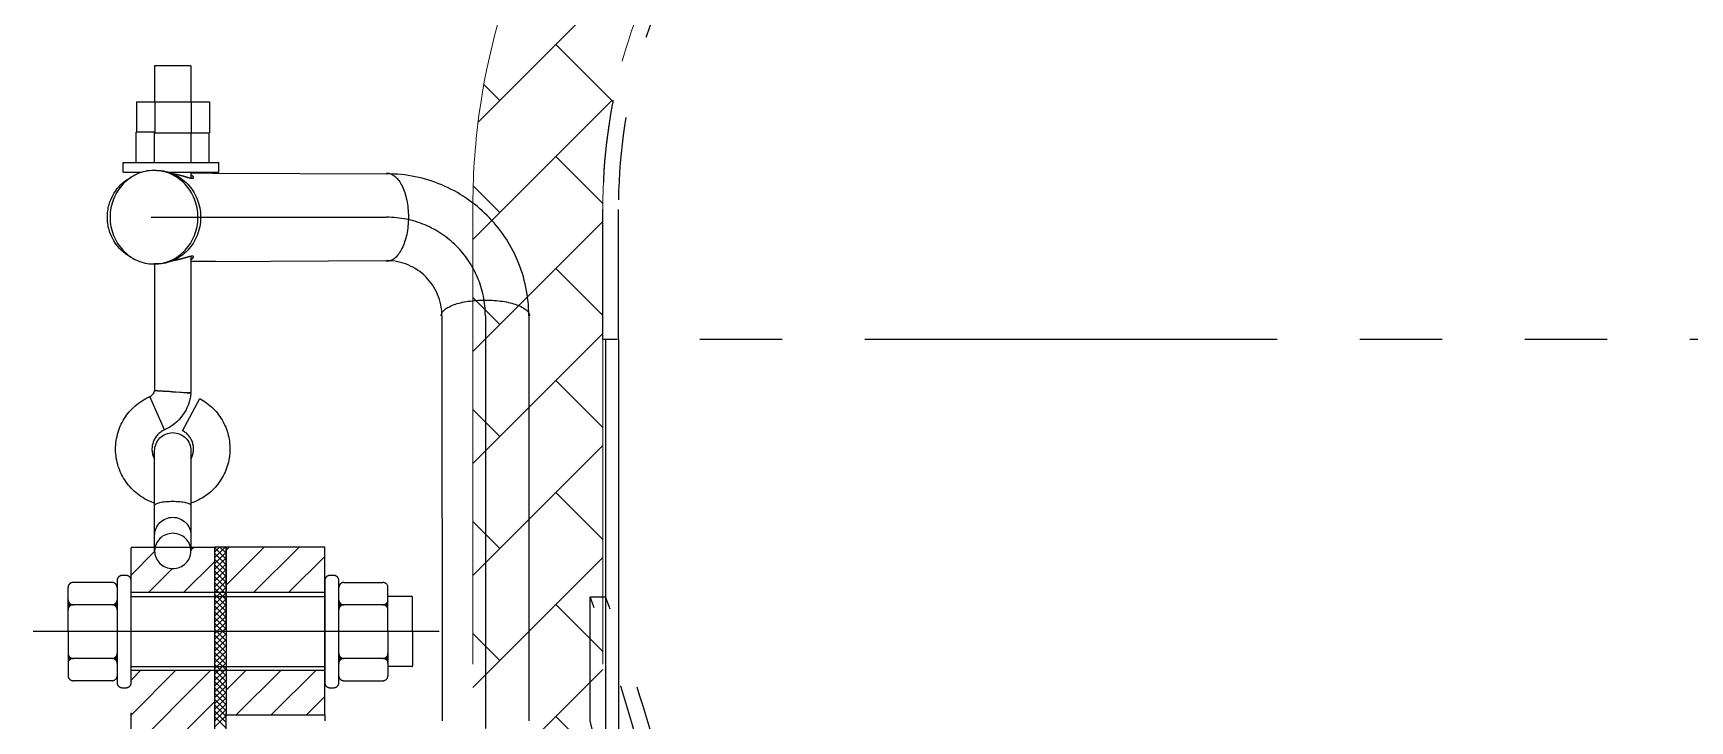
# Model space of a CAD drawing. Header units: millimetres. Extents: x -46397 to 283259, y -8690 to 23983.
# Drawn here: x -21657 to -21019, y 4928 to 5192 of the extents above; entities that cross this region are included whole.
import ezdxf
from ezdxf.enums import TextEntityAlignment as Align

# ---------------------------------------------------------------- set-up
doc = ezdxf.new("R2010")
doc.units = ezdxf.units.MM
doc.linetypes.add('CENTER', pattern=[2, 1.25, -0.25, 0.25, -0.25])
doc.linetypes.add('PHANTOM', pattern=[63.50000000000001, 31.75, -6.35, 6.35, -6.35, 6.35, -6.35])
doc.layers.add('DUONGTAM', color=1, linetype='CENTER', lineweight=0)
doc.styles.add('Tahoma', font='tahoma.ttf')
doc.styles.add('Text_nameplate', font='arial.ttf', dxfattribs={"width": 0.9, "height": 2.5})

# ---------------------------------------------------------------- blocks, each defined once
blk = doc.blocks.new('BO-1')
at = {"linetype": 'PHANTOM', "ltscale": 5}
h = blk.add_hatch(dxfattribs=at)
h.set_pattern_fill('ANSI31', color=251, scale=1.466666666325181, angle=29.99999999999772, style=0)
h.set_pattern_definition([(14.99999999998637, (5685.606766792893, 8101.513466122429), (0.0474501582577058, -0.1770864014451092), [])])
edge = h.paths.add_edge_path()
edge.add_line((-810.0778612260272, 3131.501721732663), (-810.0778612260272, 3131.523863677871))
edge.add_ellipse((-809.8712433167016, 3133.446386453781), major_axis=(-1.367257251653406, 1.367257251652705), ratio=1, start_angle=54.91812600357491, end_angle=128.8658247508782, ccw=False)
edge.add_line((-811.775939207449, 3133.113342390433), (-811.804837065274, 3133.113342390433))
edge.add_line((-811.8048370652739, 3133.113342390433), (-811.8048370652731, 3129.852200631879))
edge.add_line((-811.8048370652732, 3129.852200631879), (-811.786029598234, 3129.848231074462))
edge.add_ellipse((-809.8712433166957, 3129.579198956753), major_axis=(-1.367257251647155, 1.367257251646454), ratio=1, start_angle=321.1341643205927, end_angle=397.00215709266683, ccw=False)
h = blk.add_hatch(dxfattribs=at)
h.set_pattern_fill('ANSI31', color=251, scale=1.466666666325181, angle=29.99999999999772, style=0)
h.set_pattern_definition([(344.999999999975, (5685.606766787636, -7499.521650560187), (0.0474501582578246, 0.1770864014450775), [])])
edge = h.paths.add_edge_path()
edge.add_line((-794.6318129045248, 3131.501721732589), (-794.6318129045248, 3131.523863677875))
edge.add_ellipse((-794.838430813817, 3133.446386453843), major_axis=(-1.367257251684113, 1.367257251683409), ratio=1, start_angle=141.1341659144544, end_angle=215.0818646617578)
edge.add_line((-792.9337349230302, 3133.113342390438), (-792.9048370652789, 3133.113342390438))
edge.add_line((-792.904837065279, 3133.113342390438), (-792.9048370652782, 3129.852200631884))
edge.add_line((-792.9048370652781, 3129.852200631884), (-792.9236445322388, 3129.848231074467))
edge.add_ellipse((-794.838430813767, 3129.579198956679), major_axis=(-1.367257251650133, 1.367257251649432), ratio=1, start_angle=232.9978333452948, end_angle=308.8658261173689)
h = blk.add_hatch(dxfattribs=at)
h.set_pattern_fill('ANSI31', color=251, scale=1.466666666325181, angle=29.99999999999772, style=0)
h.set_pattern_definition([(14.99999999998637, (5685.606766792855, 8178.698651619763), (0.0474501582577058, -0.1770864014451092), [])])
edge = h.paths.add_edge_path()
edge.add_line((-705.8778608045777, 3131.50172173255), (-705.8778608045777, 3131.523863677896))
edge.add_ellipse((-705.6712428952719, 3133.446386453845), major_axis=(-1.367257251681017, 1.367257251680315), ratio=1, start_angle=54.91812600357491, end_angle=128.8658247508782, ccw=False)
edge.add_line((-707.5759387860389, 3133.113342390478), (-707.6048366437902, 3133.113342390478))
edge.add_line((-707.6048366437901, 3133.113342390478), (-707.6048366437893, 3129.852200631904))
edge.add_line((-707.6048366437894, 3129.852200631904), (-707.5860291768288, 3129.848231074408))
edge.add_ellipse((-705.6712428953199, 3129.579198956661), major_axis=(-1.367257251625724, 1.367257251625023), ratio=1, start_angle=321.1341643205927, end_angle=397.00215709266683, ccw=False)
h = blk.add_hatch(dxfattribs=at)
h.set_pattern_fill('ANSI31', color=251, scale=1.466666666325181, angle=29.99999999999772, style=0)
h.set_pattern_definition([(344.999999999975, (5685.606766787612, -7422.336465062788), (0.0474501582578246, 0.1770864014450774), [])])
edge = h.paths.add_edge_path()
edge.add_line((-690.4318124830827, 3131.501721732554), (-690.4318124830827, 3131.5238636779))
edge.add_ellipse((-690.6384303923699, 3133.446386453888), major_axis=(-1.367257251694234, 1.367257251693534), ratio=1, start_angle=141.1341659144544, end_angle=215.0818646617578)
edge.add_line((-688.7337345015831, 3133.113342390483), (-688.7048366438318, 3133.113342390483))
edge.add_line((-688.7048366438316, 3133.113342390483), (-688.7048366438308, 3129.852200631831))
edge.add_line((-688.704836643831, 3129.852200631831), (-688.7236441107915, 3129.848231074335))
edge.add_ellipse((-690.6384303923737, 3129.579198956586), major_axis=(-1.367257251682896, 1.367257251682195), ratio=1, start_angle=232.9978333452948, end_angle=308.8658261173689)
h = blk.add_hatch(dxfattribs=at)
h.set_pattern_fill('ANSI31', color=251, scale=1.466666666325181, angle=29.99999999999772, style=0)
h.set_pattern_definition([(164.9999999999989, (-4080.601943920112, 8101.513466123684), (-0.0474501582577513, -0.177086401445097), [])])
edge = h.paths.add_edge_path()
edge.add_line((-810.0778612260249, 3110.861185027398), (-810.0778612260249, 3110.83904308219))
edge.add_ellipse((-809.8712433166988, 3108.91652030628), major_axis=(-1.367257251653055, -1.367257251653055), ratio=1, start_angle=231.1341752491218, end_angle=305.0818739964251)
edge.add_line((-811.7759392074463, 3109.249564369627), (-811.8048370652713, 3109.249564369627))
edge.add_line((-811.8048370652712, 3109.249564369627), (-811.8048370652712, 3112.510706128181))
edge.add_line((-811.8048370652712, 3112.510706128181), (-811.786029598232, 3112.514675685598))
edge.add_ellipse((-809.8712433166938, 3112.783707803308), major_axis=(-1.367257251646805, -1.367257251646804), ratio=1, start_angle=-37.00215709266681, end_angle=38.86583567940731)
h = blk.add_hatch(dxfattribs=at)
h.set_pattern_fill('ANSI31', color=251, scale=1.466666666325181, angle=29.99999999999772, style=0)
h.set_pattern_definition([(195.0000000000101, (-4080.601943918859, -7499.521650558934), (-0.0474501582577791, 0.1770864014450896), [])])
edge = h.paths.add_edge_path()
edge.add_line((-794.6318129045226, 3110.861185027476), (-794.6318129045226, 3110.83904308219))
edge.add_ellipse((-794.8384308138143, 3108.916520306222), major_axis=(-1.367257251683761, -1.367257251683761), ratio=1, start_angle=144.9181353382422, end_angle=218.8658340855456, ccw=False)
edge.add_line((-792.9337349230275, 3109.249564369627), (-792.9048370652762, 3109.249564369627))
edge.add_line((-792.9048370652761, 3109.249564369627), (-792.9048370652761, 3112.510706128181))
edge.add_line((-792.9048370652761, 3112.510706128181), (-792.9236445322367, 3112.514675685598))
edge.add_ellipse((-794.8384308137652, 3112.783707803386), major_axis=(-1.367257251649783, -1.367257251649783), ratio=1, start_angle=51.1341738826311, end_angle=127.0021666547052, ccw=False)
h = blk.add_hatch(dxfattribs=at)
h.set_pattern_fill('ANSI31', color=251, scale=1.466666666325181, angle=29.99999999999772, style=0)
h.set_pattern_definition([(164.9999999999989, (-4080.601943920061, 8178.698651621016), (-0.0474501582577513, -0.177086401445097), [])])
edge = h.paths.add_edge_path()
edge.add_line((-705.877860804575, 3110.861185027521), (-705.877860804575, 3110.839043082176))
edge.add_ellipse((-705.6712428952687, 3108.916520306227), major_axis=(-1.367257251680666, -1.367257251680665), ratio=1, start_angle=231.1341752491218, end_angle=305.0818739964251)
edge.add_line((-707.5759387860357, 3109.249564369593), (-707.604836643787, 3109.249564369593))
edge.add_line((-707.6048366437872, 3109.249564369593), (-707.6048366437872, 3112.510706128166))
edge.add_line((-707.6048366437872, 3112.510706128166), (-707.5860291768265, 3112.514675685662))
edge.add_ellipse((-705.6712428953178, 3112.783707803411), major_axis=(-1.367257251625374, -1.367257251625373), ratio=1, start_angle=-37.00215709266681, end_angle=38.86583567940731)
h = blk.add_hatch(dxfattribs=at)
h.set_pattern_fill('ANSI31', color=251, scale=1.466666666325181, angle=29.99999999999772, style=0)
h.set_pattern_definition([(195.0000000000101, (-4080.601943918826, -7422.336465061533), (-0.0474501582577791, 0.1770864014450896), [])])
edge = h.paths.add_edge_path()
edge.add_line((-690.43181248308, 3110.861185027521), (-690.43181248308, 3110.839043082176))
edge.add_ellipse((-690.6384303923667, 3108.916520306188), major_axis=(-1.367257251693884, -1.367257251693883), ratio=1, start_angle=144.9181353382422, end_angle=218.8658340855456, ccw=False)
edge.add_line((-688.7337345015801, 3109.249564369593), (-688.7048366438288, 3109.249564369593))
edge.add_line((-688.7048366438287, 3109.249564369593), (-688.7048366438287, 3112.510706128245))
edge.add_line((-688.7048366438287, 3112.510706128245), (-688.7236441107893, 3112.514675685741))
edge.add_ellipse((-690.6384303923717, 3112.78370780349), major_axis=(-1.367257251682546, -1.367257251682546), ratio=1, start_angle=51.1341738826311, end_angle=127.0021666547052, ccw=False)
at = {"color": 251, "linetype": 'PHANTOM', "ltscale": 5, "extrusion": (0, 1, 0)}
for p, q in [((-778.5465951213555, 3338.98017405375), (-778.5466327885806, 3325.075052125611)), ((-764.5465951214137, 3338.980136129509), (-778.5465951213555, 3338.98017405375)), ((-764.5465951214137, 3338.980136129509), (-764.5466327885224, 3325.075052125611)), ((-785.4390940423764, 3325.075052125611), (-785.4390940423764, 3313.417099793557)), ((-785.4390940423764, 3325.075052125611), (-778.4182149620901, 3325.075052125611)), ((-778.4182149620901, 3325.075052125611), (-764.3764568015176, 3325.075052125611)), ((-778.4182149620901, 3325.075052125611), (-778.4182149620901, 3313.103171486988)), ((-764.3764568015176, 3325.075052125611), (-757.3555777212314, 3325.075052125611)), ((-764.3764568015176, 3325.075052125611), (-764.3764568015176, 3313.103171486988)), ((-757.3555777212314, 3325.075052125611), (-757.3555777212314, 3313.103171486988)), ((-785.5299289059185, 3301.771821758301), (-785.5299289059185, 3313.417099793557)), ((-778.5090498256322, 3313.417099793557), (-785.5299289059185, 3313.417099793557)), ((-778.5090498256322, 3301.771821758301), (-778.5090498256322, 3313.417099793557)), ((-778.4243100463937, 3313.417099793557), (-778.5090498256322, 3313.417099793557)), ((-778.4243100463937, 3313.103171486988), (-778.4182149620901, 3313.103171486988)), ((-778.4182149620901, 3313.103171486988), (-764.3764568015176, 3313.103171486988)), ((-764.4672916650597, 3301.771821758301), (-764.4672916650597, 3313.103171486988)), ((-764.3764568015176, 3313.103171486988), (-757.3555777212314, 3313.103171486988)), ((-757.4464125847735, 3301.771821758301), (-757.4464125847735, 3313.103171486988)), ((-790.6439688090759, 3301.771821758301), (-753.8104524879309, 3301.771821758301)), ((-790.6439688090759, 3297.980155091615), (-790.6439688090759, 3301.771821758301)), ((-790.6439688090759, 3297.980155091615), (-783.3482372024155, 3297.980155091615)), ((-774.0977420864219, 3297.980155091615), (-753.8104524879309, 3297.980155091615)), ((-764.5467061852396, 3297.980155091615), (-764.5467122725968, 3295.73295272939)), ((-755.0556221025472, 3297.666917193098), (-764.5467070336745, 3297.666942903101)), ((-753.8104524879309, 3297.980155091615), (-753.8104524879309, 3301.771821758301)), ((-764.5467938991787, 3265.599958478297), (-764.5469359710987, 3213.153120850503)), ((-777.6963884326105, 3262.666226791682), (-778.7224488625361, 3262.666199083089)), ((-778.5468018463871, 3262.666203826373), (-778.5469339987903, 3213.88122353138)), ((-755.0607941500784, 3263.666919077862), (-764.5467991361802, 3263.666662909555)), ((-771.5469351111387, 3213.470589087751), (-764.5469359710987, 3213.153120850503)), ((-764.5756703173683, 3212.836974714008), (-771.5469351111387, 3213.470589087751)), ((-764.5756703173683, 3212.836974714008), (-764.5469359710987, 3213.153120850503)), ((-774.7053693785274, 3198.796937426318), (-780.3043045430386, 3211.628614051906)), ((-767.7141743252578, 3198.509967162156), (-761.0805147143255, 3210.838574551714)), ((-778.5048369608994, 3169.773089158056), (-778.5048369608994, 3190.752183234958)), ((-764.5048369608994, 3190.752183234958), (-764.5048369608994, 3169.773089158056)), ((-778.5048369608994, 3158.241705734398), (-778.5048369608994, 3169.773089158085)), ((-764.5048369608994, 3169.773089158085), (-764.5048369608994, 3158.241705734398)), ((-778.5048369608994, 3152.203106471336), (-778.5048369608994, 3158.241705734398)), ((-764.5048369608994, 3158.241705734398), (-764.5048369608994, 3152.203106471336)), ((-787.5048370652075, 2613.692563765565), (-787.5048370652075, 3153.692563765565, -7.708557809418096)), ((-751.0048368565913, 2613.692563765565), (-751.0048368565913, 3153.692563765565, -7.708557809418103)), ((-723.004836647975, 3153.692563765565, -7.70855780941811), (-751.0048368565913, 3153.692563765565, -7.708557809418103))]:
    blk.add_line(p, q, dxfattribs=at)
at = {"color": 251, "linetype": 'PHANTOM', "ltscale": 5}
for p, q in [((-756.1046987661102, 3297.666917193098, -7.708557809439647), (-689.2202652668639, 3297.366102441154, -7.708557809439647)), ((-779.7720116137352, 3280.666199076512, -7.708557809439647), (-689.2202833890042, 3280.666102441172, -7.708557809439647)), ((-756.1098708136415, 3263.666919077862, -7.708557809439647), (-689.2203015111445, 3263.966102441189, -7.708557809439647)), ((-667.9203278432542, 3242.677811163534, -7.708557809439647), (-667.8334826182981, 3086.816611392902, -7.708557809439647)), ((-651.2203303664282, 3242.686991241614, -7.708557809439647), (-651.1334799719334, 2758.530544735883, -7.708557809439647)), ((-634.5203328896023, 3242.696171319693, -7.708557809439647), (-634.4346501649125, 3086.825897162713, -7.708557809439647)), ((-787.5048370652075, 2613.692563765565), (-787.5048370652075, 3153.692563765565)), ((-787.5048370652075, 3153.692563765565), (-755.5048368565913, 3153.692563765565)), ((-787.504837065404, 3142.953076728171, -7.708557809439647), (-778.5002791947118, 3151.957634598863, -7.708557809439647)), ((-764.5048369608921, 3152.482692651089, -7.708557809439647), (-763.2949658463986, 3153.692563765583, -7.708557809439647)), ((-755.5048368565913, 3153.692563765565), (-755.5048368565913, 2613.692563765565)), ((-751.0048368565913, 3153.692563765565), (-755.5048368565913, 3153.692563765565)), ((-755.5048368565913, 3153.692563765565), (-755.5048368565913, 2613.692563765565)), ((-755.5048368565695, 3151.764305994324), (-753.5765790853402, 3153.692563765554)), ((-755.504836856584, 3149.519241964054), (-751.3315150550698, 3153.692563765568)), ((-751.004836856584, 3149.069030604677), (-755.5048368565986, 3153.569030604691)), ((-755.504836856584, 3147.274177933798), (-751.0048368565695, 3151.774177933813)), ((-751.0048368565986, 3146.823966574421), (-755.5048368565986, 3151.323966574421)), ((-755.5048368565695, 3145.029113903528), (-751.0048368565549, 3149.529113903542)), ((-751.0048368565986, 3151.314094634962), (-753.383305987205, 3153.692563765568)), ((-751.0048368565986, 3153.559158665218), (-751.1382419569345, 3153.692563765554)), ((-713.004836647975, 3153.692563765565, 7.708557809399482), (-751.0048368565913, 3153.692563765565, 7.708557809399482)), ((-751.0048368565913, 3153.692563765565, 7.708557809399482), (-751.0048368565913, 3089.116611392905, 7.708557809399482)), ((-751.0048368565913, 2613.692563765565), (-751.0048368565913, 3153.692563765565)), ((-751.0048368565695, 3152.512308573789, -7.708557809439647), (-749.8245816647905, 3153.692563765568, -7.708557809439647)), ((-751.0048368565695, 3139.041924392196, -7.708557809439647), (-736.3541974831969, 3153.692563765568, -7.708557809439647)), ((-740.3949236871485, 3136.181453380023, -7.708557809439647), (-722.8838133016034, 3153.692563765568, -7.708557809439647)), ((-726.9245395055113, 3136.181453380038, -7.708557809439647), (-713.0048366479532, 3150.101156237596, -7.708557809439647)), ((-713.004836647975, 3089.116611392905, 7.708557809399482), (-713.004836647975, 3153.692563765565, 7.708557809399482)), ((-780.8060762319583, 3136.181453380023, -7.708557809439647), (-771.5874191702678, 3145.400110441713, -7.708557809439647)), ((-767.3356920503502, 3136.181453380008, -7.708557809439647), (-755.5048368565695, 3148.012308573789, -7.708557809439647)), ((-751.004836856584, 3144.578902544136), (-755.5048368565986, 3149.07890254415)), ((-755.504836856584, 3142.784049873257), (-751.0048368565695, 3147.284049873272)), ((-751.0048368565986, 3142.33383851388), (-755.5048368565986, 3146.833838513895)), ((-755.5048368565695, 3140.538985842987), (-751.0048368565549, 3145.038985843001)), ((-751.0048368565986, 3140.088774483624), (-755.5048368565986, 3144.588774483624)), ((-811.8048370652762, 3121.181453380023), (-811.8048370652805, 3138.147859632235)), ((-794.8384308146244, 3140.081453380027), (-809.8712433159374, 3140.081453380023)), ((-755.5048368565695, 3138.293921812731), (-751.0048368565695, 3142.793921812731)), ((-751.004836856584, 3137.843710453339), (-755.5048368565986, 3142.343710453354)), ((-755.504836856584, 3136.04885778246), (-751.0048368565695, 3140.548857782475)), ((-751.0048368565986, 3135.598646423083), (-755.5048368565986, 3140.098646423083)), ((-755.5048368565695, 3133.80379375219), (-751.0048368565549, 3138.303793752204)), ((-751.004836856584, 3133.353582392813), (-755.5048368565986, 3137.853582392827)), ((-713.4541553239324, 3136.181453380023, -7.708557809439647), (-713.0048366479677, 3136.630772055988, -7.708557809439647)), ((-688.7048366438337, 3121.181453380051), (-688.7048366438539, 3138.147859631535)), ((-794.8384308146221, 3131.512792705232), (-809.8712433159351, 3131.512792705306)), ((-713.004836647975, 3136.181453380019), (-787.5048370652075, 3136.181453380019)), ((-787.504837065276, 3134.681453380032), (-713.0048366438264, 3134.681453380017)), ((-755.504836856584, 3131.558729721919), (-751.0048368565695, 3136.058729721934)), ((-751.0048368565986, 3131.108518362542), (-755.5048368566131, 3135.608518362557)), ((-755.5048368565695, 3129.313665691649), (-751.0048368565549, 3133.813665691664)), ((-751.0048368565986, 3128.863454332286), (-755.5048368565986, 3133.363454332286)), ((-755.5048368565695, 3127.068601661393), (-751.0048368565695, 3131.568601661393)), ((-751.004836856584, 3126.618390302001), (-755.5048368565986, 3131.118390302016)), ((-690.6384303931356, 3131.512792705198), (-705.6712428945298, 3131.512792705351)), ((-610.8719679109595, 3086.816611395222, -7.708557809384159), (-610.8719679109595, 3134.566611402265, -7.708557809384159)), ((-610.8719679238234, 3134.566611436898, -7.708557809385715), (-605.0048368567036, 3134.566611402265, -7.708557809384114)), ((-755.504836856584, 3124.823537631123), (-751.0048368565695, 3129.323537631137)), ((-751.0048368565986, 3124.373326271746), (-755.5048368565986, 3128.87332627176)), ((-755.5048368565695, 3122.578473600852), (-751.0048368565549, 3127.078473600867)), ((-751.004836856584, 3122.128262241475), (-755.5048368565986, 3126.62826224149)), ((-755.5048368565695, 3120.333409570596), (-751.0048368565695, 3124.833409570596)), ((-751.0048368565986, 3119.883198211205), (-755.5048368566131, 3124.383198211219)), ((-668.9642217807152, 3121.181453380025), (-825.2349484617775, 3121.181453380019)), ((-811.8048370652762, 3121.181453380019), (-811.8048370652762, 3104.215047127806)), ((-755.5048368565695, 3118.088345540311), (-751.0048368565549, 3122.588345540326)), ((-751.0048368565986, 3117.638134180949), (-755.5048368565986, 3122.138134180949)), ((-755.5048368565695, 3115.843281510055), (-751.0048368565695, 3120.343281510055)), ((-751.004836856584, 3115.393070150664), (-755.5048368565986, 3119.893070150678)), ((-755.5048368565695, 3113.5982174798), (-751.0048368565695, 3118.0982174798)), ((-751.0048368565986, 3113.148006120408), (-755.5048368566131, 3117.648006120422)), ((-688.7048366438337, 3121.181453380025), (-688.7048366438496, 3104.21504712854)), ((-755.5048368565695, 3111.353153449515), (-751.0048368565549, 3115.853153449529)), ((-751.004836856584, 3110.902942090137), (-755.5048368565986, 3115.402942090152)), ((-755.5048368565695, 3109.108089419259), (-751.0048368565695, 3113.608089419259)), ((-751.0048368565986, 3108.657878059867), (-755.5048368566131, 3113.157878059882)), ((-755.5048368565695, 3106.863025388974), (-751.0048368565549, 3111.363025388988)), ((-794.8384308146196, 3110.850114054833), (-809.8712433159326, 3110.850114054755)), ((-787.504837065276, 3107.681453380032), (-713.0048366438264, 3107.681453380017)), ((-713.004836647975, 3106.181453380019), (-787.5048370652075, 3106.181453380019)), ((-787.5048370653894, 3102.541924183376, -7.708557809439647), (-783.8653078687566, 3106.181453380008, -7.708557809439647)), ((-787.5048370653312, 3089.07154000184, -7.708557809439647), (-770.394923687134, 3106.181453380038, -7.708557809439647)), ((-787.5048370652003, 3075.601155820349, -7.708557809439647), (-756.9245395055259, 3106.181453380023, -7.708557809439647)), ((-751.0048368565986, 3106.412814029611), (-755.5048368565986, 3110.912814029611)), ((-755.5048368565695, 3104.617961358718), (-751.0048368565695, 3109.117961358718)), ((-751.004836856584, 3104.167749999326), (-755.5048368565986, 3108.667749999341)), ((-755.5048368565695, 3102.372897328462), (-751.0048368565695, 3106.872897328462)), ((-751.0048368565986, 3101.92268596907), (-755.5048368566131, 3106.422685969085)), ((-755.5048368565695, 3100.127833298177), (-751.0048368565549, 3104.627833298191)), ((-751.0048368565695, 3098.630771847386, -7.708557809439647), (-743.4541553239178, 3106.181453380038, -7.708557809439647)), ((-747.0486131294674, 3089.116611392894, -7.708557809439647), (-729.9837711423243, 3106.181453380038, -7.708557809439647)), ((-733.5782289478448, 3089.116611392894, -7.708557809439647), (-716.5133869607162, 3106.181453380023, -7.708557809439647)), ((-690.6384303931329, 3110.850114054878), (-705.671242894527, 3110.850114054721)), ((-794.8384308146196, 3102.281453380019), (-809.8712433159326, 3102.281453380019)), ((-751.004836856584, 3099.6776219388), (-755.5048368565986, 3104.177621938814)), ((-755.5048368565695, 3097.882769267921), (-751.0048368565695, 3102.382769267921)), ((-751.004836856584, 3097.432557908529), (-755.5048368565986, 3101.932557908544)), ((-755.5048368565695, 3095.637705237665), (-751.0048368565695, 3100.137705237665)), ((-751.0048368565986, 3095.187493878273), (-755.5048368565986, 3099.687493878273)), ((-787.5048370651857, 3062.13077163877, -7.708557809439647), (-755.5048368565695, 3094.130771847386, -7.708557809439647)), ((-755.5048368565695, 3093.39264120738), (-751.0048368565695, 3097.89264120738)), ((-751.004836856584, 3092.942429847988), (-755.5048368565986, 3097.442429848003)), ((-755.5048368565695, 3091.147577177124), (-751.0048368565695, 3095.647577177124)), ((-751.0048368565986, 3090.697365817733), (-755.5048368566131, 3095.197365817747)), ((-755.5048368565695, 3088.902513146839), (-751.0048368565549, 3093.402513146854)), ((-751.004836856584, 3088.452301787477), (-755.5048368565986, 3092.952301787477)), ((-720.1078447662512, 3089.116611392894, -7.708557809439647), (-713.0048366479677, 3096.219619511178, -7.708557809439647)), ((-755.5048368565695, 3086.657449116583), (-751.0048368565695, 3091.157449116583)), ((-751.004836856584, 3086.207237757192), (-755.5048368565986, 3090.707237757206)), ((-755.5048368565695, 3084.412385086328), (-751.0048368565695, 3088.912385086328)), ((-751.0048368565986, 3083.962173726936), (-755.5048368565986, 3088.462173726936)), ((-751.0048368565913, 3089.116611392905, 7.708557809399482), (-713.004836647975, 3089.116611392905, 7.708557809399482)), ((-713.004836647975, 3089.116611392905, 7.708557809399482), (-713.004836647975, 3086.816611392902, 7.708557809399482))]:
    blk.add_line(p, q, dxfattribs=at)
at = {"color": 251, "linetype": 'PHANTOM', "ltscale": 5, "extrusion": (6.890185696795332e-16, 1, 0)}
for p, q in [((605.9951631434087, 3233.614315796662), (-606.0048368565913, 3233.614315796662)), ((-605.0048368565913, 3233.614315796662), (-605.0048368565913, 1733.614315796662)), ((-600.0048368565913, 3233.614315796662), (-600.0048368565913, 1733.614315796662))]:
    blk.add_line(p, q, dxfattribs=at)
at = {"color": 251, "linetype": 'PHANTOM', "ltscale": 5}
blk.add_lwpolyline([(-606.0048368565913, 3233.614315796633), (-606.0048368565913, 3283.60728838835, -0.2844896771697005), (-491.0387792751862, 3472.278055729392, -0.2389866582865144), (491.0289740316439, 3472.278122407665, -0.2844896771696986), (605.9951631434014, 3283.607288388409), (605.9951631434087, 3233.614315796691)], format="xyb", close=True, dxfattribs=at)
for points in [[(-600.0048368565913, 3233.614315796633), (-600.0048368565913, 3283.628651977506, -0.2845175878861647), (-488.3257537620484, 3466.926467874834, -0.2389866582865143), (488.3160800488367, 3466.926467874892, -0.284517587886162), (599.9951631434014, 3283.628651977564), (599.9951631434087, 3233.614315796691)], [(-707.604836643854, 3138.147859632337, -0.4142135623730953), (-705.6712428945318, 3140.081453380047), (-690.638430393177, 3140.08145338005, -0.4142135623730954), (-688.7048366438539, 3138.147859632342)], [(-679.2548366479489, 3121.181453379998), (-679.2548366479487, 3134.411453379998, 0.4142135623730956), (-679.5248366479489, 3134.681453379998), (-688.7048366438498, 3134.681453380007)], [(-679.2548366479489, 3121.181453379998), (-679.2548366479487, 3107.951453379998, -0.4142135623730955), (-679.5248366479489, 3107.681453379998), (-688.7048366438175, 3107.681453380007)], [(-707.6048366438497, 3104.215047127733, 0.4142135623730953), (-705.671242894527, 3102.281453380025), (-690.6384303931723, 3102.281453380025, 0.4142135623730954), (-688.7048366438496, 3104.215047127733)]]:
    blk.add_lwpolyline(points, format="xyb", dxfattribs=at)
at = {"color": 251, "linetype": 'PHANTOM', "ltscale": 5, "elevation": -15.41711561878993}
for points in [[(-792.9048370654696, 3121.181453380019), (-792.9048370654671, 3101.515047129516, 0.4142135623730953), (-790.9712433157699, 3099.58145338002), (-789.4384308149972, 3099.581453380019, 0.4142135623730951), (-787.504837065467, 3101.515047129515), (-787.5048370654695, 3121.181453380019), (-787.504837065467, 3140.847859630524, 0.4142135623730951), (-789.438430814997, 3142.78145338002), (-790.9712433157697, 3142.781453380019, 0.4142135623730953), (-792.9048370654668, 3140.847859630524)], [(-713.0048366479657, 3121.181453380025), (-713.0048366479632, 3101.515047129521, 0.4142135623730953), (-711.0712428982661, 3099.581453380025), (-709.5384303974934, 3099.581453380024, 0.4142135623730951), (-707.6048366479631, 3101.51504712952), (-707.6048366479656, 3121.181453380025), (-707.6048366479631, 3140.847859630529, 0.4142135623730951), (-709.5384303974934, 3142.781453380025), (-711.0712428982661, 3142.781453380024, 0.4142135623730953), (-713.0048366479632, 3140.847859630529)]]:
    blk.add_lwpolyline(points, format="xyb", close=True, dxfattribs=at)
at = {"color": 251, "linetype": 'PHANTOM', "ltscale": 5}
blk.add_lwpolyline([(-707.6048366438497, 3104.215046993396), (-707.6048366438497, 3121.181453380025)], dxfattribs=at)
for centre, radius, start, end in [((-689.2203246251117, 3242.666102441166, -7.708557809439647), 54.70000000002066, 0.03149579380221407, 89.99993782491389), ((-689.2203246250774, 3242.666102441203, -7.708557809439647), 37.99999999999145, 0.03149579375987452, 89.9999378249204), ((-689.2203246250795, 3242.666102441203, -7.708557809439647), 21.29999999999863, 0.03149579375010386, 89.99993782484223), ((-781.5028628093132, 3214.375477810331), 2.996965536161035, 293.5734237061419, 350.5075151511551), ((-771.5048369608994, 3191.465048652257), 8.000000001750331, 113.5823388985497, 208.9550243925146), ((-771.5048369608994, 3191.465048652257), 8.000000001750431, 331.0449756074854, 61.71661716525798), ((-809.8712433167227, 3138.147859631392), 1.933593748536851, 89.99999997500665, 179.9999999750067), ((-794.8384308138382, 3138.147859631474), 1.933593748536851, 2.503244112049008e-08, 90.00000002503245), ((-809.8712433167213, 3133.446386453859), 1.933593748536851, 180.0000000250324, 270.0000000250324), ((-809.8712433167202, 3129.579198956753), 1.933593748536851, 89.99999997500665, 179.9999999750067), ((-794.8384308138368, 3133.446386453863), 1.933593748536851, 269.9999999750066, 359.9999999750066), ((-794.8384308138368, 3133.446386453863), 1.933593748536851, 269.9999999750066, 359.9999999750066), ((-794.8384308138357, 3129.579198956757), 1.933593748536851, 2.503244112049008e-08, 90.00000002503245), ((-794.8384308138357, 3129.579198956757), 1.933593748536851, 2.503244112049008e-08, 90.00000002503245), ((-705.6712428952767, 3133.446386453825), 1.933593748536851, 180.0000000250324, 270.0000000250324), ((-705.6712428953151, 3129.579198956778), 1.933593748536851, 89.99999997500665, 179.9999999750067), ((-690.6384303923896, 3133.446386453829), 1.933593748536851, 269.9999999750066, 359.9999999750066), ((-690.6384303923896, 3133.446386453829), 1.933593748536851, 269.9999999750066, 359.9999999750066), ((-690.6384303923885, 3129.579198956704), 1.933593748536851, 2.503244112049008e-08, 90.00000002503245), ((-690.6384303923885, 3129.579198956704), 1.933593748536851, 2.503244112049008e-08, 90.00000002503245), ((-1290.641783925642, 2883.622220454208), 724.6103022404885, 339.7368834144799, 20.2621710433469), ((-1266.929602387648, 2883.616611395254), 707.8985080693867, 339.2371981717538, 20.76280182824613), ((-809.8712433167184, 3112.783707803308), 1.933593748536851, 180.0000000250128, 270.0000000250129), ((-794.8384308138338, 3112.783707803308), 1.933593748536851, 269.9999999749871, 359.9999999749871), ((-794.8384308138338, 3112.783707803308), 1.933593748536851, 269.9999999749871, 359.9999999749871), ((-705.6712428953128, 3112.783707803293), 1.933593748536851, 180.0000000250128, 270.0000000250129), ((-690.6384303923865, 3112.783707803372), 1.933593748536851, 269.9999999749871, 359.9999999749871), ((-690.6384303923865, 3112.783707803372), 1.933593748536851, 269.9999999749871, 359.9999999749871), ((-809.8712433167184, 3108.916520306202), 1.933593748536851, 89.9999999749871, 179.9999999749871), ((-794.8384308138338, 3108.916520306202), 1.933593748536851, 2.501289979252717e-08, 90.00000002501288), ((-794.8384308138338, 3108.916520306202), 1.933593748536851, 2.501289979252717e-08, 90.00000002501288), ((-705.6712428952735, 3108.916520306246), 1.933593748536851, 89.9999999749871, 179.9999999749871), ((-690.6384303923865, 3108.916520306246), 1.933593748536851, 2.501289979252717e-08, 90.00000002501288), ((-690.6384303923865, 3108.916520306246), 1.933593748536851, 2.501289979252717e-08, 90.00000002501288), ((-809.8712433167184, 3104.21504712865), 1.933593748536851, 180.0000000250128, 270.0000000250129), ((-794.8384308138338, 3104.215047128572), 1.933593748536851, 269.9999999749871, 359.9999999749871), ((-1422.683152920039, 2883.616611395138), 836.8558060418541, 345.9473369312961, 14.05266306870385)]:
    blk.add_arc(centre, radius, start, end, dxfattribs=at)
at = {"color": 251, "linetype": 'PHANTOM', "ltscale": 5, "extrusion": (-2.220446049250313e-16, 0, -1)}
for centre, radius, start, end in [((771.5048369608994, 3191.465048652257), 22.00000000174993, 288.553004534701, 66.42333440364443), ((781.5028628093132, 3214.375477810331), 16.99696553616005, 185.1933123883043, 246.4265762938581), ((771.5048369608994, 3191.465048652257), 22.00000000174998, 118.283382834742, 251.4469954652988), ((771.5048369608994, 3190.752183234958), 6.99999999998863, 0, 180)]:
    blk.add_arc(centre, radius, start, end, dxfattribs=at)
for centre, major_axis, ratio, start_param, end_param in [((-780.6968745202466, 3280.666226785134), (-0.0004590827379340465, 16.99999999380087), 0.9396926207458298, -2.698979105886051, -0.442536413811109), ((-778.7229349501722, 3280.666199076512), (0.0004860876073320626, -17.99999999343664), 0.9396926207458272, -4.712363604110372, 1.570821703069214), ((-777.6968745202466, 3280.666226785134), (-0.0004860876082324979, 17.99999999343663), 0.9396926207458256, 5.774832406637922e-15, 3.141592653589799), ((-758.7391362528142, 3280.666052944899), (0.002493242930291722, 17.00086424271012), 5.961170539935355e-06, -9.068932271816266e-10, 2.537407123002106e-05), ((-771.5048369608994, 3169.773089158115), (-6.999999999988619, -7.891692753610615e-12), 0.2229965156597554, -4.265920949819701e-12, 3.141592653585527), ((-771.5048369608994, 3158.241705734398), (-6.999999999988619, 2.610344388979221e-15), 0.9917554105023105, 0, 3.141592653589793), ((-771.5048369608994, 3152.203106471336), (6.99999999998862, -2.610344388979222e-15), 0.9719242142329696, -4.71238898038469, 1.570796326794896)]:
    blk.add_ellipse(centre, major_axis=major_axis, ratio=ratio, start_param=start_param, end_param=end_param, dxfattribs=at)
at = {"color": 251, "linetype": 'PHANTOM', "ltscale": 5, "extrusion": (-2.220446049250313e-16, 0, -0.9999999999999999)}
blk.add_ellipse((-689.2202833890042, 3280.666102441172, -7.7085578094181), major_axis=(0.02383966860989203, 16.99998328440924), ratio=0.4931358286412494, start_param=-0.001317762774013964, end_param=3.140249514544508, dxfattribs=at)
at = {"color": 251, "linetype": 'PHANTOM', "ltscale": 5, "extrusion": (4.08297148210094e-32, -2.220446049250313e-16, -0.9999999999999999)}
blk.add_ellipse((-651.2203303664282, 3242.686991241614, -7.7085578094181), major_axis=(-16.99998328440924, 0.02383966860988891), ratio=0.3586949075194134, start_param=-0.001317762774013964, end_param=3.140249514544508, dxfattribs=at)
at = {"color": 251, "linetype": 'PHANTOM', "ltscale": 5}
for points, knots in [([(-771.6349231763452, 3297.470510438782), (-771.4529686714814, 3297.444073786608), (-771.2708789527242, 3297.415319784659), (-770.5570796012471, 3297.293703708505), (-770.0290070136834, 3297.184334109827), (-769.0157037169847, 3296.948022220166), (-768.5304381505994, 3296.821267918857), (-767.6314050206856, 3296.573764084255), (-767.1854245764262, 3296.443886189662), (-766.3403924172453, 3296.196414521952), (-765.9412642658281, 3296.079059277311), (-765.2196395934152, 3295.88124783465), (-764.896517475805, 3295.800881479691), (-764.3465704887349, 3295.693411860119), (-764.119808952586, 3295.666471437026), (-763.9447896841157, 3295.666476163401)], [39.34753686257869, 39.34753686257869, 39.34753686257869, 39.34753686257869, 39.86983717328093, 39.86983717328093, 41.4018224568208, 41.4018224568208, 42.93380774036066, 42.93380774036066, 44.46897406194837, 44.46897406194837, 46.00414038353608, 46.00414038353608, 47.53930670512378, 47.53930670512378, 49.07447302671149, 49.07447302671149, 49.07447302671149, 49.07447302671149]), ([(-763.9447896841157, 3295.666476163401), (-763.7697702115111, 3295.666480889775), (-763.6367450994148, 3295.693431085382), (-763.4750080277736, 3295.800919898377), (-763.4462104654231, 3295.881295670405), (-763.4958584920678, 3296.079124903829), (-763.5742911131529, 3296.196488538057), (-763.8273482048826, 3296.443975615081), (-764.0020370769489, 3296.573860535222), (-764.312144739175, 3296.756952579889), (-764.4238972231688, 3296.816876030409), (-764.5467091756, 3296.876231986824)], [0, 0, 0, 0, 1.535168112402697, 1.535168112402697, 3.070336224805395, 3.070336224805395, 4.605504337208092, 4.605504337208092, 6.14067244961079, 6.14067244961079, 6.874331106151434, 6.874331106151434, 6.874331106151434, 6.874331106151434]), ([(-763.9447896841157, 3265.666476162149), (-764.1198093684798, 3265.666471435745), (-764.3465713569021, 3265.639521174481), (-764.8965189465962, 3265.532032123183), (-765.2196412102494, 3265.451656179385), (-765.9412658189249, 3265.253826561674), (-766.3403937464755, 3265.136462715278), (-767.1854252831836, 3264.888975245353), (-767.6314053319802, 3264.75909014503), (-768.5304374393017, 3264.511573634808), (-769.0157024168584, 3264.38481337251), (-770.0290049032483, 3264.148490812745), (-770.5570772713108, 3264.039116504135), (-771.2703699347621, 3263.917581597633), (-771.4519496131397, 3263.888900631397), (-771.6333968470863, 3263.862523389397)], [0, 0, 0, 0, 1.535169969536595, 1.535169969536595, 3.07033993907319, 3.07033993907319, 4.605509908609784, 4.605509908609784, 6.140679878146379, 6.140679878146379, 7.672667435275569, 7.672667435275569, 9.204654992404759, 9.204654992404759, 9.725497869977396, 9.725497869977396, 9.725497869977396, 9.725497869977396]), ([(-764.5467969958263, 3264.456791438394), (-764.4239504768921, 3264.516158352139), (-764.3121686431405, 3264.576093228183), (-764.002036931779, 3264.759189886505), (-763.827347928047, 3264.889067600946), (-763.5742907802633, 3265.136538875637), (-763.4958582377003, 3265.253893908228), (-763.4462105017446, 3265.451704966572), (-763.4750082749815, 3265.53207114979), (-763.636745540105, 3265.639540531031), (-763.7697706274048, 3265.666480888495), (-763.9447896841157, 3265.666476162149)], [42.19998387610937, 42.19998387610937, 42.19998387610937, 42.19998387610937, 42.93381516886766, 42.93381516886766, 44.4689796333265, 44.4689796333265, 46.00414409778534, 46.00414409778534, 47.53930856224418, 47.53930856224418, 49.07447302670302, 49.07447302670302, 49.07447302670302, 49.07447302670302]), ([(-771.5469351111387, 3213.470589087751), (-771.5652413362695, 3213.471419322885), (-771.5835474395135, 3213.472250694932), (-772.4524380846124, 3213.511766059381), (-773.2946527323511, 3213.552612249447), (-774.8700476541708, 3213.635368299495), (-775.5917357296275, 3213.676655991176), (-776.8740868160094, 3213.75640316971), (-777.4138033682539, 3213.793973035934), (-778.1141125383147, 3213.846017496834), (-778.3287811508926, 3213.863342688941), (-778.4934066944697, 3213.876783441023), (-778.5245983650966, 3213.879371150454), (-778.5441304657434, 3213.880990593344), (-778.5469340369164, 3213.881223060364), (-778.5469339987903, 3213.88122353138)], [-0.05497512641963984, -0.05497512641963984, -0.05497512641963984, -0.05497512641963984, 0, 0, 2.554471175099234, 2.554471175099234, 5.077984403318881, 5.077984403318881, 7.725002152590822, 7.725002152590822, 9.779262450715239, 9.779262450715239, 10.63176145104998, 10.63176145104998, 10.97502998721356, 10.97502998721356, 10.97502998721356, 10.97502998721356])]:
    blk.add_open_spline(points, degree=3, knots=knots, dxfattribs=at)
at = {"color": 251, "linetype": 'PHANTOM', "ltscale": 5, "style": 'Text_nameplate', "width": 0.9, "flags": 2}
blk.add_attdef('SPEC.', text='', height=2.5, dxfattribs=at).set_placement((282.5000000000291, 89.66567553442064), align=Align.MIDDLE_CENTER)
at = {"color": 251, "linetype": 'PHANTOM', "ltscale": 5, "style": 'Tahoma'}
for tag, height, p in [('PROJECT_CODE', 2.4, (245.0000000000291, 77.98846827837906)), ('DESIGN_PRESSURE', 2.608695652173889, (320.0000000000291, 77.98846827837906)), ('SERIAL_NO.', 2.608695652173889, (245.0000000000291, 69.45190202651929)), ('MAX_WORKING_PRESS', 2.608695652173889, (320.0000000000291, 69.45190202651929)), ('YEAR', 2.608695652173889, (245.0000000000291, 60.91533577467408)), ('TEST_PRES.', 2.608695652173889, (320.0000000000291, 60.91533577465952)), ('VOLUME', 2.608695652173889, (245.0000000000291, 52.37876952282886)), ('MAX_WORKING_TEMP.', 2.608695652173889, (320.0000000000291, 52.37876952281431))]:
    blk.add_attdef(tag, text='', height=height, dxfattribs=at).set_placement(p, align=Align.MIDDLE_CENTER)

msp = doc.modelspace()

# ---------------------------------------------------------------- hatches: boundary and pattern name
h = msp.add_hatch()
h.set_pattern_fill('AR-HBONE', color=1, scale=0.3)
h.set_pattern_definition([(45, (-288320.135346978, -5674.705977216247), (0, 43.10522938113193), [91.44, -30.48]), (135, (-288298.582746978, -5653.153377216247), (4.263256414560601e-15, 43.10522938113193), [91.44, -30.48])])
edge = h.paths.add_edge_path()
edge.add_line((-20175.52143419534, 3524.555132402826), (-20175.52143419534, 5124.206465215781))
edge.add_arc((-20435.38341244683, 5125.857425441247), 259.8672226550366, 359.6359922254444, 423.1169667415435)
edge.add_arc((-20831.5214342096, 4344.393628654208), 1136.00134355679, 63.1183280641451, 116.8816184490646)
edge.add_arc((-21227.65858114493, 5125.856891881416), 259.8680940998796, 116.8829182880217, 180.3638907443265)
edge.add_line((-21487.52143419534, 5124.20645690578), (-21487.52143419534, 3524.555140712835))
edge.add_arc((-21227.65957556159, 3522.904099286579), 259.8671035556069, 179.6359741550151, 243.1169466113345)
edge.add_arc((-20831.52143417666, 4304.367980882769), 1136.001354187139, 243.1183200120746, 296.8816103969757)
edge.add_arc((-20435.38439811766, 3522.904773294542), 259.8682044877388, 296.88289934597, 360.3638738621672)
edge = h.paths.add_edge_path(flags=16)
edge.add_line((-21437.52143419534, 3524.387826217644), (-21437.52143419534, 5124.373771400962))
edge.add_arc((-21227.65957556141, 5125.857498331927), 209.8671035557809, 116.88305338869239, 180.4050753922423, ccw=False)
edge.add_arc((-20831.5214341933, 4344.394971917707), 1086.000145450308, 63.11835869769362, 116.88164908259421, ccw=False)
edge.add_arc((-20435.38341244665, 5125.85742544136), 209.8672226548663, -0.40505526201701514, 63.11696674156889, ccw=False)
edge.add_line((-20225.52143419534, 5124.37377140102), (-20225.52143419534, 3524.387826217586))
edge.add_arc((-20435.38341244677, 3522.90417217725), 209.8672226549791, -63.11696674152728, 0.4050552620158214, ccw=False)
edge.add_arc((-20831.5214341933, 4304.366625700663), 1086.000145450101, 243.11835091740022, 296.8816413023147, ccw=False)
edge.add_arc((-21227.65957556141, 3522.904099286679), 209.8671035557798, 179.5949246077577, 243.11694661130758, ccw=False)

# ---------------------------------------------------------------- linework, layer by layer
at = {"layer": 'DUONGTAM', "color": 5, "lineweight": 0, "ltscale": 100, "elevation": -1.499105149169903}
msp.add_lwpolyline([(-21487.52143419534, 5074.380798809361), (-21487.52143419534, 3574.380798809361), (-21487.52143419534, 3524.555140712835, 0.2842960782398918), (-21345.16392255679, 3291.120493421944, 0.2389866582865138), (-20317.88017647836, 3291.11986955702, 0.2842960879540954), (-20175.52143419534, 3524.555132402826), (-20175.52143419534, 3574.380798809303), (-20175.52143419534, 5074.380798809303), (-20175.52143419534, 5124.206465215781, 0.2842960879540954), (-20317.87909303285, 5357.641178818194, 0.2389866582865138), (-21345.16282949864, 5357.641658313412, 0.2842960782398824), (-21487.52143419534, 5124.20645690578)], format="xyb", close=True, dxfattribs=at)
msp.add_lwpolyline([(-21437.52143419534, 5074.380798809361), (-21437.52143419534, 3574.380798809361), (-21437.52143419534, 3524.387826217644, 0.2844896771697005), (-21322.55537661398, 3335.717058876602, 0.2389866582865144), (-20340.48762330716, 3335.71699219833, 0.2844896771696986), (-20225.52143419534, 3524.387826217586), (-20225.52143419534, 3574.380798809303), (-20225.52143419534, 5074.380798809303), (-20225.52143419534, 5124.37377140102, 0.2844896771696986), (-20340.48762330716, 5313.044605420277, 0.2389866582865144), (-21322.55537661398, 5313.044538742004, 0.2844896771697005), (-21437.52143419534, 5124.373771400962), (-21437.52143419534, 5074.380798809245)], format="xyb", dxfattribs=at)

# ---------------------------------------------------------------- block references
msp.add_blockref('BO-1', (-20831.51659927238, 1840.699129868123, -1.499105149169903))

doc.saveas('drawing.dxf')
